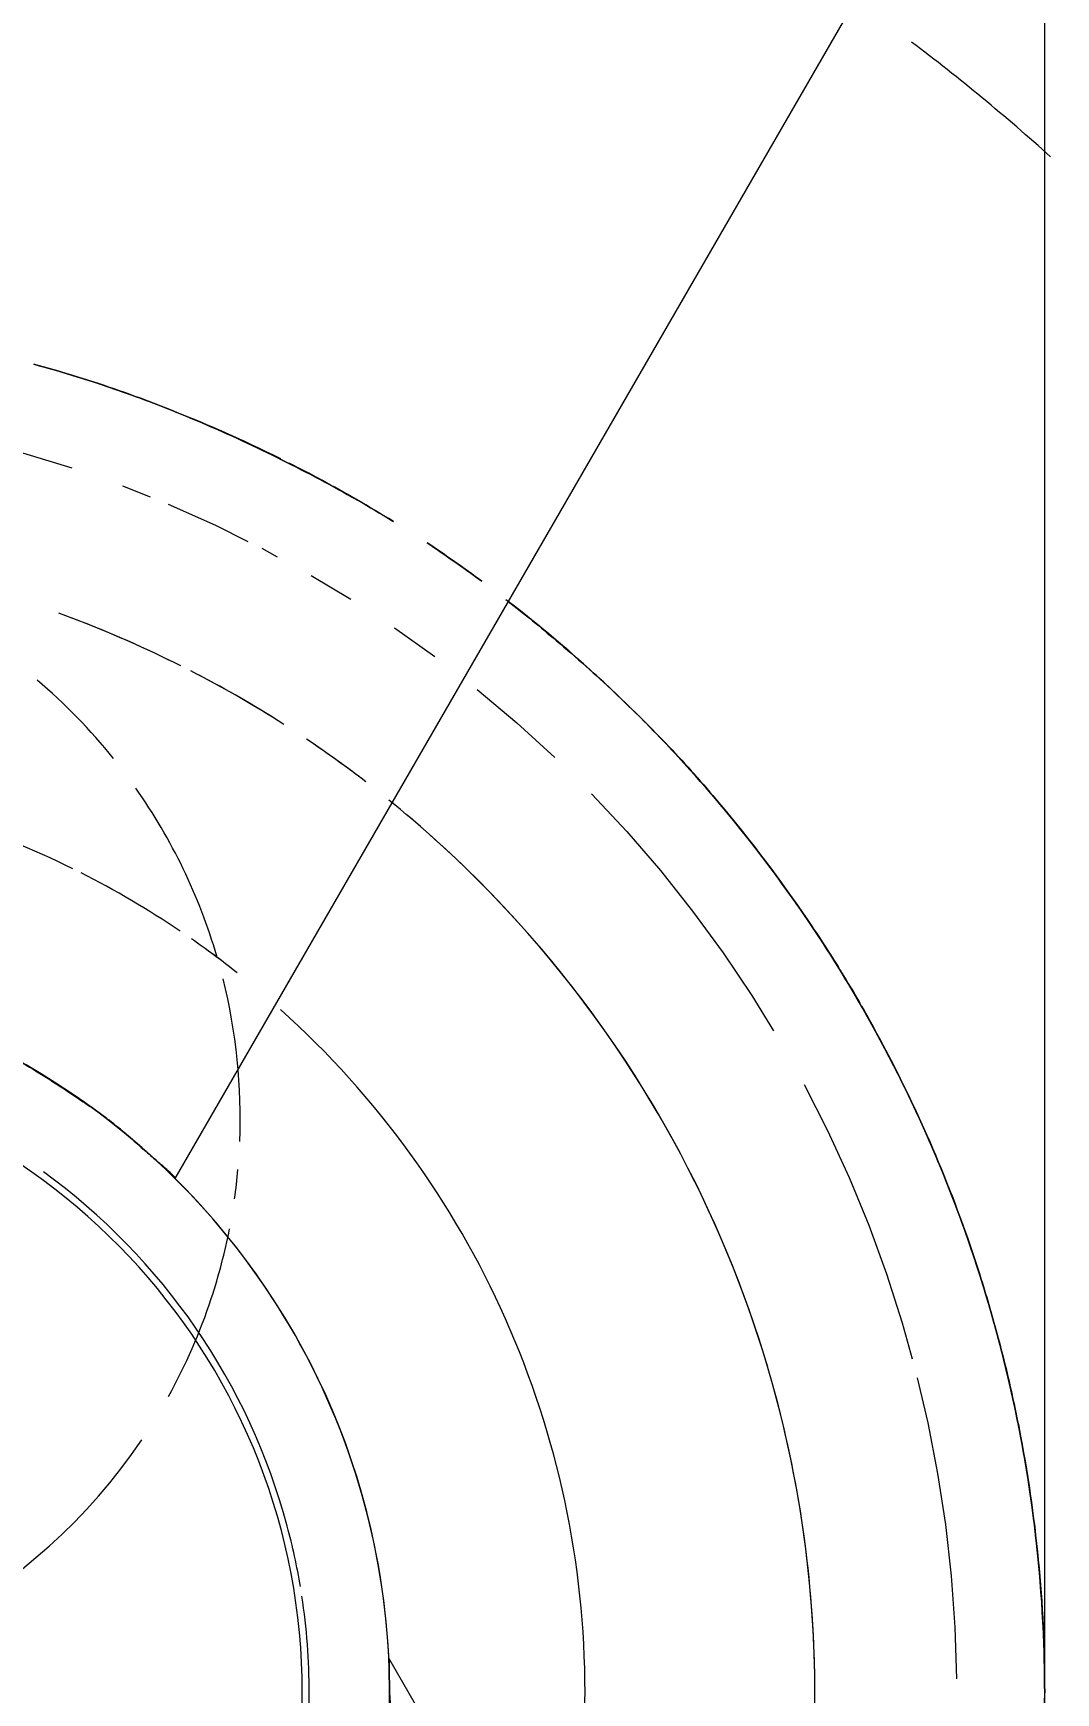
# Model space of a CAD drawing. Header units: metres. Extents: x 15 to 69.3, y -12.4 to 16.4.
# Drawn here: x 27.67647 to 27.68759, y 0.5 to 0.51806 of the extents above; entities that cross this region are included whole.
import ezdxf

# ---------------------------------------------------------------- set-up
doc = ezdxf.new("R2010")
doc.units = ezdxf.units.M
for name, color, linetype, lineweight in [('A-ANNO-DIMS', 7, 'Continuous', 5), ('A-ANNO-DIMS-25', 7, 'Continuous', 5), ('P-PIPE', 7, 'Continuous', 5), ('P-SANR-FIXT', 7, 'Continuous', 5)]:
    doc.layers.add(name, color=color, linetype=linetype, lineweight=lineweight)
doc.styles.add('Century Gothic_4', font='GOTHIC.TTF', dxfattribs={"height": 0.03749999999999999})
doc.dimstyles.new('Setores_1_5_1', dxfattribs={"dimscale": 0.3048, "dimtxt": 0.03915631011440721, "dimasz": 0.2604166666666666, "dimexe": 0.1968503937007874, "dimexo": 0.1230314960629921, "dimgap": 0.1435367454068242, "dimtad": 1, "dimrnd": 0.01, "dimzin": 0, "dimdsep": 46, "dimtxsty": 'Century Gothic_4', "dimblk1": 'OBLIQUE', "dimblk2": 'OBLIQUE', "dimsah": 1, "dimcen": 0.09, "dimazin": 0, "dimtfac": 1, "dimtdec": 4, "dimtix": 1, "dimtmove": 0, "dimatfit": 3, "dimfxl": 1, "dimtvp": 1, "dimtolj": 1, "dimtzin": 0, "dimarcsym": 2})

# ---------------------------------------------------------------- blocks, each defined once
blk = doc.blocks.new('UT_Ducha higiênica - UT_Ducha higiênica-3615605-AA')
at = {"layer": 'P-SANR-FIXT'}
for p, q in [((-12.97513322160613, 0.505595966142876), (-12.96369140443444, 0.5254137748155824)), ((-12.96567345524176, 0.5), (-12.96567345524176, 0.5219807621140459)), ((-12.95936127741492, 0.4770862251849131), (-12.97280787605882, 0.5003764172242466)), ((-12.96567345524176, 0.4879737454057357), (-12.96567345524176, 0.5))]:
    blk.add_line(p, q, dxfattribs=at)
at = {"layer": 'P-SANR-FIXT', "color": 254, "true_color": 0xdfdfdf}
for centre, radius, start, end in [((-12.98067345524176, 0.5), 0.02249999999998433, 47.96830800981274, 52.96605443840316), ((-12.98067345524176, 0.5), 0.02249999999998433, 47.96830800981274, 52.96605443840316), ((-12.98067345524178, 0.5), 0.01500000000000109, 46.37895409352853, 52.45709492384422), ((-12.98067345524178, 0.5), 0.01249999999999909, 63.36088257615561, 69.28959138025466), ((-12.98067345524178, 0.5), 0.01249999999999958, 57.6675033139546, 62.34781113140043), ((-12.98067345524178, 0.5), 0.01500000000000273, 42.03438205557671, 45.00000000000038), ((-12.98067345524178, 0.5), 0.01250000000000013, 52.45471550418132, 55.776258088148), ((-12.98067345524176, 0.5000000000000007), 0.01000000000000031, 63.71449676145901, 72.09213684993715), ((-12.98067345524178, 0.5), 0.01250000000000249, 5.08888749034292e-13, 49.73267877329504), ((-12.98067345524176, 0.5000000000000007), 0.01000000000000109, 55.97797647301272, 63.14075880309102), ((-12.98067345524176, 0.5000000000000007), 0.01000000000000063, 51.56250000012452, 55.10766666336756), ((-12.98067345524178, 0.5), 0.0150000000000013, 27.26107276228341, 31.69476383253855), ((-12.98067345524176, 0.5000000000000007), 0.01000000000000008, 6.361109362927243e-13, 48.03107828365967), ((-12.9806734552417, 0.5), 0.007874580992595867, 8.078029001045641e-13, 59.13979484961586), ((-12.98067345524179, 0.5000000000000092), 0.006999999999998441, 14.99999999999773, 54.05693338709786), ((-12.98067345524179, 0.5000000000000092), 0.006999999999998441, 14.99999999999773, 54.05693338709786), ((-12.98067345524178, 0.5), 0.01500000000000209, 13.42124724483882, 17.50828776304575), ((-12.98067345524179, 0.5000000000000092), 0.006999999999999305, 9.49632221133765, 14.99999999999956), ((-12.98067345524179, 0.5000000000000092), 0.006999999999999305, 9.49632221133765, 14.99999999999956), ((-12.98067345524179, 0.5000000000000092), 0.006999999999998548, 9.087299089896648e-13, 8.637522792236908), ((-12.98067345524179, 0.5000000000000092), 0.006999999999998548, 9.087299089896648e-13, 8.637522792236908), ((-12.9806734552417, 0.5), 0.007874580992595526, 330.8424480191953, 0), ((-12.98067345524179, 0.5000000000000092), 0.006999999999997897, 354.0569333913373, 0), ((-12.98067345524179, 0.5000000000000092), 0.006999999999997897, 354.0569333913373, 0), ((-12.98067345524176, 0.5000000000000007), 0.009999999999999787, 345.0000000000009, 0), ((-12.98067345524178, 0.5), 0.01249999999999996, 333.9150769505719, 2.544443745170813e-13)]:
    blk.add_arc(centre, radius, start, end, dxfattribs=at)
at = {"layer": 'P-SANR-FIXT', "color": 7, "true_color": 0xf3f3f3}
for centre, radius, start, end in [((-12.98067345524178, 0.5), 0.01500000000000043, 63.51369686872912, 74.32985081806925), ((-12.98067345524178, 0.5), 0.01500000000000012, 60.00000000000041, 63.12513978600519), ((-12.98067345524178, 0.5), 0.01500000000000219, 58.20966074498781, 59.93486951287339), ((-12.98067345524178, 0.5), 0.01500000000000235, 53.83458269658122, 56.22198570471731), ((-12.98067345524178, 0.5), 0.01249999999999931, 63.36088257615607, 69.28959138025523), ((-12.98067345524178, 0.5), 0.0124999999999997, 57.66750331395514, 62.34781113140068), ((-12.98067345524178, 0.5), 0.01250000000000099, 52.45471550418374, 55.77625808815003), ((-12.98067345524176, 0.5000000000000007), 0.009999999999998992, 63.71449676145637, 72.09213684993499), ((-12.98067345524176, 0.5000000000000007), 0.009999999999998687, 55.97797647300685, 63.14075880308591), ((-12.98067345524176, 0.5000000000000007), 0.01000000000000079, 51.56250000012583, 54.05330085892492)]:
    blk.add_arc(centre, radius, start, end, dxfattribs=at)
at = {"layer": 'P-SANR-FIXT', "color": 253, "true_color": 0xa6a6a6}
for centre, radius, start, end in [((-12.98067345524178, 0.5), 0.01500000000000146, 63.51369686871753, 74.32985081805693), ((-12.98067345524178, 0.5), 0.01499999999999815, 58.20966074497223, 63.12513978599493), ((-12.98067345524178, 0.5), 0.01499999999999889, 53.83458269657361, 56.22198570469678), ((-12.98067345524178, 0.5), 0.01500000000000123, 31.69476383253844, 42.03438205557394), ((-12.98067345524178, 0.5), 0.01249999999999929, 359.9999999999996, 49.73267877328744), ((-12.9806734552417, 0.5), 0.007874580992597302, 6.822289791739245e-13, 180.0000000000003), ((-12.9806734552417, 0.5), 0.007874580992597302, 6.822289791739245e-13, 180.0000000000003), ((-12.98067345524176, 0.5000000000000007), 0.009999999999999678, 359.9999999999984, 48.03107828365783), ((-12.9806734552417, 0.5), 0.006924652297968374, 9.186178726685775e-13, 168.0349155682391), ((-12.98067345524178, 0.5), 0.01500000000000069, 17.5082877630442, 27.26107276228243), ((-12.98067345524178, 0.5), 0.01500000000000127, 8.481479150569781e-13, 13.42124724483811), ((-12.9806734552417, 0.5), 0.007874580992595526, 180, 0), ((-12.9806734552417, 0.5), 0.007874580992595526, 180, 0), ((-12.9806734552417, 0.5), 0.00692465229796646, 180.0000000000001, 0), ((-12.98067345524176, 0.5000000000000007), 0.0100000000000004, 344.9999999999966, 359.9999999999955), ((-12.98067345524178, 0.5), 0.01249999999999886, 333.9150769505688, 359.9999999999994), ((-12.98067345524178, 0.5), 0.01500000000000057, 346.5787527551863, 0)]:
    blk.add_arc(centre, radius, start, end, dxfattribs=at)
at = {"layer": 'P-SANR-FIXT'}
for centre, radius, start, end in [((-12.98067345524178, 0.5), 0.01500000000000001, 359.9999999999994, 52.45709492383813), ((-12.9806734552417, 0.5), 0.007874580992597302, 6.822289791739245e-13, 180.0000000000003), ((-12.9806734552417, 0.5), 0.007874580992595526, 180, 0), ((-12.98067345524178, 0.5), 0.01500000000000232, 327.5713114036449, 359.9999999999992)]:
    blk.add_arc(centre, radius, start, end, dxfattribs=at)
at = {"layer": 'P-SANR-FIXT', "color": 254, "true_color": 0xdfdfdf}
for points in [[(-12.97667008134841, 0.5144558983626027), (-12.97635387690797, 0.51437091345009), (-12.975731258097, 0.5141783864375515), (-12.97483043458241, 0.5138245372044534), (-12.97425617531126, 0.513555898447808), (-12.97397643928741, 0.5134166058172305)], [(-12.97397643928741, 0.5134166058172305), (-12.97369670326355, 0.5132773131866532), (-12.97342436085142, 0.5131330473038209), (-12.97315996627623, 0.5129825838554815)], [(-12.97275834044172, 0.5127453156916133), (-12.97289014300525, 0.5128261958809966), (-12.97302400375618, 0.512905209339781), (-12.97315996627623, 0.5129825838554815)], [(-12.97179653699831, 0.5120940107348432), (-12.97198942667997, 0.5122372446966688), (-12.97218732834459, 0.5123767044481885), (-12.97239030580727, 0.5125109251265738)], [(-12.96618238576707, 0.5038738685510019), (-12.9662380974825, 0.5040823311122492), (-12.96629847343, 0.5042902549693314), (-12.96636357522956, 0.5044974695393817)], [(-12.96608271649664, 0.5034796427495638), (-12.96611299400455, 0.5036065906422899), (-12.96614497684216, 0.5037333795079163), (-12.96617867880389, 0.5038599711592885)]]:
    blk.add_open_spline(points, degree=3, dxfattribs=at)
at = {"layer": 'P-SANR-FIXT', "color": 7, "true_color": 0xf3f3f3}
for points in [[(-12.97397643928741, 0.5134166058172306), (-12.97425617531872, 0.5135558984272244), (-12.97483043457895, 0.5138245372140062), (-12.97573125809793, 0.514178386434992), (-12.97635387690812, 0.5143709134496933), (-12.97667008134841, 0.5144558983626027)], [(-12.97315996627623, 0.5129825838554815), (-12.97342436082359, 0.5131330473806401), (-12.97369670325609, 0.5132773132072368), (-12.97397643928741, 0.5134166058172306)]]:
    blk.add_open_spline(points, degree=3, dxfattribs=at)
at = {"layer": 'P-SANR-FIXT', "color": 253, "true_color": 0xa6a6a6}
for points in [[(-12.97315996627623, 0.5129825838554815), (-12.97302400374187, 0.5129052093792846), (-12.97289014296388, 0.5128261959951893), (-12.97275834039156, 0.5127453158300597)], [(-12.97239030580727, 0.5125109251265738), (-12.97218732842932, 0.5123767042143149), (-12.97198942696915, 0.5122372438984715), (-12.97179653714951, 0.5120940103174854)], [(-12.96636357016525, 0.5044974835178592), (-12.9662984685697, 0.5042902683847116), (-12.96623809321045, 0.5040823429039365), (-12.96618238222335, 0.5038738783323486)], [(-12.96617867530893, 0.5038599808060559), (-12.96614497379315, 0.5037333879237859), (-12.96611299145113, 0.5036065976902317), (-12.9660827144338, 0.5034796484434202)], [(-12.9727988742491, 0.5), (-12.97280242761972, 0.5001175492903785), (-12.97280364729204, 0.5003000483456821), (-12.97280458344006, 0.5003707142412639), (-12.97280787605881, 0.5003764172242454)]]:
    blk.add_open_spline(points, degree=3, dxfattribs=at)
at = {"layer": 'P-SANR-FIXT'}
for points, knots in [([(-12.97150957390773, 0.5118754349913153), (-12.97133122838537, 0.511736208754266), (-12.97093277522956, 0.5114108114371112), (-12.97034493230325, 0.5108881588117454), (-12.96975435253211, 0.5103022571202557), (-12.96902807639013, 0.5094810922105009), (-12.9684133698159, 0.508664864042896), (-12.96801261007322, 0.5080490479130323), (-12.9679004058254, 0.5078674622029983)], [0.3652012868133101, 0.3652012868133101, 0.3652012868133101, 0.3652012868133101, 0.3928571428571428, 0.4285714285714285, 0.4642857142857143, 0.5, 0.5714285714285714, 0.6008468059617948, 0.6008468059617948, 0.6008468059617948, 0.6008468059617948]), ([(-12.98493223171197, 0.5066235827755982), (-12.98490892483412, 0.5066639514722026), (-12.98482485165328, 0.5067285099901238), (-12.98465255293595, 0.506817254419959), (-12.98453449197766, 0.5068731342132731), (-12.98443692809871, 0.5069169555087566), (-12.98432930559163, 0.5069666922805975), (-12.98417242584284, 0.5070433924381947), (-12.98395554834247, 0.5071516346404247), (-12.98371844854834, 0.5072628887338383), (-12.98352013036511, 0.5073452621781941), (-12.9833681053106, 0.5074000388503342), (-12.98321216610675, 0.5074510966662704), (-12.98299783554077, 0.5075206270938114), (-12.98271953805117, 0.5076046741379087), (-12.98242883832716, 0.5076795453539624), (-12.98218940709865, 0.5077301662768192), (-12.98200655141458, 0.5077617416576645), (-12.98182013828476, 0.5077889984634348), (-12.98156685315507, 0.5078228152326054), (-12.98124248672469, 0.50785653716467), (-12.98084308213691, 0.5078788701323058), (-12.98043717691121, 0.5078749142934642), (-12.98002355260935, 0.5078474527805706), (-12.97946306809967, 0.507787504437499), (-12.97876629210191, 0.5076582125765706), (-12.97809971363499, 0.5074460882087947), (-12.9775951250762, 0.5072464759538948), (-12.97723709861587, 0.5070893043310547), (-12.97690465867968, 0.5069200845474345), (-12.97659939397436, 0.5067391118069192), (-12.9763672081113, 0.5065888830361559), (-12.97619469921328, 0.5064730712588694), (-12.97607137874552, 0.506390398962396), (-12.97595564800687, 0.5063097734654223), (-12.97581324879115, 0.5062021071515731), (-12.97565556655438, 0.5060720185901014), (-12.97549649344374, 0.5059305858484927), (-12.97536331076605, 0.5058142938870457), (-12.97525681301664, 0.5057251272012268), (-12.97515708833048, 0.5056346924585065), (-12.9751297085397, 0.5056020509524161), (-12.97513322160613, 0.5055959661428773)], [0, 0, 0, 0, 0.05555555555555555, 0.08333333333333333, 0.09722222222222221, 0.1111111111111111, 0.125, 0.1388888888888889, 0.1666666666666667, 0.1944444444444444, 0.2083333333333333, 0.2222222222222222, 0.2361111111111111, 0.25, 0.2777777777777778, 0.3055555555555556, 0.3194444444444444, 0.3333333333333333, 0.3472222222222222, 0.361111111111111, 0.3888888888888888, 0.4166666666666666, 0.4444444444444444, 0.4722222222222222, 0.5, 0.5555555555555556, 0.6111111111111112, 0.6388888888888888, 0.6666666666666666, 0.6944444444444444, 0.7222222222222222, 0.75, 0.7638888888888888, 0.7777777777777778, 0.7916666666666667, 0.8055555555555556, 0.8333333333333333, 0.861111111111111, 0.8888888888888888, 0.9166666666666666, 0.9444444444444444, 1, 1, 1, 1]), ([(-12.96733375275121, 0.5068598899816774), (-12.96713847766342, 0.5064791372353952), (-12.96677859292135, 0.5056991499168789), (-12.96649114060763, 0.504903533876161), (-12.96636357016525, 0.5044974835178592)], [0.6543483204602271, 0.6543483204602271, 0.6543483204602271, 0.6543483204602271, 0.7142857142857143, 0.7759082570574127, 0.7759082570574127, 0.7759082570574127, 0.7759082570574127]), ([(-12.9660827144338, 0.5034796484434202), (-12.96603515447737, 0.5032802331383892), (-12.9657853238382, 0.5021287754231342), (-12.96567345524176, 0.5009692221810378), (-12.96567345524176, 0.4999999999999999)], [0.8271486875715302, 0.8271486875715302, 0.8271486875715302, 0.8271486875715302, 0.8571428571428571, 1, 1, 1, 1]), ([(-12.9727988742491, 0.5), (-12.97278893129522, 0.4998574566598153), (-12.97279092951423, 0.4996270368376991), (-12.97282179867065, 0.4992890079141117), (-12.97285891045484, 0.4990218429160997), (-12.9729038394864, 0.4987378784428252), (-12.97295555316946, 0.4984388940177341), (-12.97300943157624, 0.4981825562461729), (-12.97306137137911, 0.4979752627845726), (-12.97310608153166, 0.4978196488679311), (-12.97315511426282, 0.4976628614965966), (-12.97322379124834, 0.4974507814944096), (-12.97331826011768, 0.497182223350868), (-12.97344787731982, 0.496857287745853), (-12.97359909227629, 0.4965347820926134), (-12.97376945223315, 0.4962124363063585), (-12.97395464060704, 0.4958890037699424), (-12.97415776154786, 0.495569957713392), (-12.9743803708737, 0.4952607904182764), (-12.97462185986604, 0.4949607391653801), (-12.97496364421369, 0.4945706290534041), (-12.97541895172741, 0.4941158777812572), (-12.97590547748164, 0.4937283757059689), (-12.97624686790048, 0.4934899610710377), (-12.97643858414469, 0.4933632543824469), (-12.97662657041356, 0.4932420613010749), (-12.97685797846841, 0.4931061072322894), (-12.97712826447709, 0.4929675475019423), (-12.97734149996361, 0.492867494496731), (-12.97750241549974, 0.492794654006818), (-12.97761721152186, 0.492742359405941), (-12.97772692384267, 0.4926942509065469), (-12.97786760433184, 0.4926381699825166), (-12.97803057754103, 0.4925800170143856), (-12.97820154432486, 0.4925251293663293), (-12.9783427242543, 0.4924785311444927), (-12.9784526334318, 0.4924399493312126), (-12.97856010732773, 0.492406271527697), (-12.97859482112491, 0.4923997000994656), (-12.97859732322113, 0.4924040338572312)], [0, 0, 0, 0, 0.05555555555555555, 0.08333333333333333, 0.1111111111111111, 0.1388888888888889, 0.1666666666666667, 0.1944444444444444, 0.2083333333333333, 0.2222222222222222, 0.2361111111111111, 0.25, 0.2777777777777778, 0.3055555555555556, 0.3333333333333333, 0.361111111111111, 0.3888888888888888, 0.4166666666666666, 0.4444444444444444, 0.4722222222222222, 0.5, 0.5555555555555556, 0.6111111111111112, 0.6388888888888888, 0.6527777777777777, 0.6666666666666666, 0.6944444444444444, 0.7222222222222222, 0.75, 0.7638888888888888, 0.7777777777777778, 0.7916666666666667, 0.8055555555555556, 0.8333333333333333, 0.861111111111111, 0.8888888888888888, 0.9166666666666666, 0.9444444444444444, 1, 1, 1, 1])]:
    blk.add_open_spline(points, degree=3, knots=knots, dxfattribs=at)
at = {"layer": 'P-SANR-FIXT', "color": 253, "true_color": 0xa6a6a6}
for points, knots in [([(-12.96790039262368, 0.5078674986423133), (-12.9680125741698, 0.5080491470134538), (-12.96827134935634, 0.5084470354596173), (-12.968707038898, 0.5090528205950552), (-12.9692095151761, 0.5096867429519455), (-12.96975438743237, 0.5103021607887681), (-12.97034492295175, 0.5108881846236897), (-12.97093277684348, 0.5114108069823778), (-12.97133122912336, 0.5117362067172878), (-12.97150957423618, 0.5118754340847443)], [0.3991531940382052, 0.3991531940382052, 0.3991531940382052, 0.3991531940382052, 0.4285714285714285, 0.4642857142857143, 0.5, 0.5357142857142857, 0.5714285714285714, 0.6071428571428571, 0.6347987131866898, 0.6347987131866898, 0.6347987131866898, 0.6347987131866898]), ([(-12.97513322160613, 0.5055959661428772), (-12.9751297085397, 0.5056020509524161), (-12.97515708833048, 0.5056346924585065), (-12.97525681301664, 0.5057251272012268), (-12.97536331076605, 0.5058142938870458), (-12.97549649344374, 0.5059305858484928), (-12.97565556655438, 0.5060720185901013), (-12.97581324879115, 0.506202107151573), (-12.97595564800687, 0.506309773465422), (-12.97607137874552, 0.5063903989623959), (-12.97619469921328, 0.506473071258869), (-12.9763672081113, 0.5065888830361566), (-12.97659939397436, 0.5067391118069118), (-12.97690465867967, 0.5069200845474612), (-12.97723709861588, 0.5070893043309548), (-12.97759512507616, 0.5072464759542671), (-12.97809971363521, 0.5074460882068175), (-12.97876629210008, 0.5076582125925019), (-12.97946306810492, 0.5077875043916815), (-12.98002355260028, 0.5078474528598557), (-12.98043717694583, 0.5078749139908659), (-12.98084308200748, 0.507878871263414), (-12.98124248720776, 0.5078565329428354), (-12.98156685173321, 0.5078228276591584), (-12.98182014074751, 0.5077889769400064), (-12.98203760889212, 0.5077572982910399), (-12.98228030884093, 0.5077130749491048), (-12.98263435030103, 0.507629499777445), (-12.9829724963937, 0.5075293319332943), (-12.98329172142613, 0.5074254544350865), (-12.98359718073996, 0.5073203918845294), (-12.98396050564367, 0.5071506250088986), (-12.98426290594244, 0.5069970035234227), (-12.98447671510816, 0.5068990252463837), (-12.98466172582342, 0.5068145899894995), (-12.98484304734036, 0.5067172384511348), (-12.98491475155359, 0.5066538592980515), (-12.98493223171197, 0.5066235827755982)], [0, 0, 0, 0, 0.05555555555555555, 0.08333333333333333, 0.1111111111111111, 0.1388888888888889, 0.1666666666666667, 0.1944444444444444, 0.2083333333333333, 0.2222222222222222, 0.2361111111111111, 0.25, 0.2777777777777778, 0.3055555555555556, 0.3333333333333333, 0.361111111111111, 0.3888888888888888, 0.4444444444444444, 0.5, 0.5277777777777778, 0.5555555555555556, 0.5833333333333334, 0.6111111111111112, 0.6388888888888888, 0.6527777777777777, 0.6666666666666666, 0.6875, 0.7083333333333333, 0.75, 0.7708333333333333, 0.7916666666666666, 0.8333333333333333, 0.875, 0.890625, 0.9166666666666666, 0.9583333333333333, 1, 1, 1, 1]), ([(-12.9679004058254, 0.5078674622029983), (-12.96787639202245, 0.5078285994723734), (-12.96780183655926, 0.5077065716413472), (-12.9677294118916, 0.5075835893677346), (-12.96768105897069, 0.5074995150277851)], [0.6008468059617948, 0.6008468059617948, 0.6008468059617948, 0.6008468059617948, 0.6071428571428571, 0.6205710130504103, 0.6205710130504103, 0.6205710130504103, 0.6205710130504103]), ([(-12.96766528743509, 0.5074720207795992), (-12.96759062824423, 0.507341530833847), (-12.96747831261013, 0.5071377675595816), (-12.96737119082738, 0.5069328877740594), (-12.96733375275121, 0.5068598899816774)], [0.6220341308574581, 0.6220341308574581, 0.6220341308574581, 0.6220341308574581, 0.6428571428571428, 0.6543483204602271, 0.6543483204602271, 0.6543483204602271, 0.6543483204602271]), ([(-12.96636357522956, 0.5044974695393817), (-12.9664911460717, 0.5049035187942609), (-12.96677859626345, 0.5056991406920424), (-12.9671384659927, 0.5064791694488484), (-12.96733374745, 0.5068599046140769)], [0.2240917429425871, 0.2240917429425871, 0.2240917429425871, 0.2240917429425871, 0.2857142857142857, 0.3456516795397728, 0.3456516795397728, 0.3456516795397728, 0.3456516795397728]), ([(-12.96567345524176, 0.4999999999999999), (-12.96567345524176, 0.5009692221810377), (-12.96578532076085, 0.5021287839172188), (-12.9660351557696, 0.503280229571567), (-12.96608271649664, 0.5034796427495638)], [0, 0, 0, 0, 0.1428571428571428, 0.1728513124284697, 0.1728513124284697, 0.1728513124284697, 0.1728513124284697]), ([(-12.97859732322113, 0.4924040338572312), (-12.97859482112491, 0.4923997000994656), (-12.97856010732755, 0.4924062715275035), (-12.97845263343211, 0.4924399493315351), (-12.97834272425311, 0.492478531143267), (-12.97820154432931, 0.4925251293709094), (-12.97803057752443, 0.4925800169972907), (-12.9778676043807, 0.4926381700328337), (-12.97772692375804, 0.4926942508193951), (-12.97761721184487, 0.4927423597385982), (-12.97750241429234, 0.4927946527633409), (-12.97734150637485, 0.4928675010995584), (-12.97712821281287, 0.4929674942938811), (-12.97690317471795, 0.4930831669652544), (-12.97671887652178, 0.4931874148767318), (-12.9765796426228, 0.4932724304030774), (-12.97643856615257, 0.493363235852638), (-12.97624687815386, 0.493489971631076), (-12.97590547013254, 0.4937283681341343), (-12.97541895402926, 0.4941158801762388), (-12.97496364465724, 0.4945706294402934), (-12.97462185860728, 0.4949607379899829), (-12.97438037589076, 0.4952607951235472), (-12.97415774273834, 0.495569940067705), (-12.97395471082804, 0.4958890696474189), (-12.97380011027024, 0.4961583369763526), (-12.97368463025592, 0.4963739450570765), (-12.97358758017852, 0.4965615664671497), (-12.97348505214832, 0.4967764442212357), (-12.97334790749867, 0.4971010015617212), (-12.97323138601844, 0.4974248356761408), (-12.97312968812643, 0.4977420000330306), (-12.97303704595418, 0.4980530861789062), (-12.97295310471791, 0.4984408064421751), (-12.97289218941028, 0.4988117804992531), (-12.97284900293551, 0.4990886496932767), (-12.97281419397025, 0.499354553361864), (-12.97278911944216, 0.4996667817252106), (-12.97279141703369, 0.4998930924948615), (-12.9727988742491, 0.5)], [0, 0, 0, 0, 0.05555555555555555, 0.08333333333333333, 0.1111111111111111, 0.1388888888888889, 0.1666666666666667, 0.1944444444444444, 0.2083333333333333, 0.2222222222222222, 0.2361111111111111, 0.25, 0.2777777777777778, 0.3055555555555556, 0.3194444444444444, 0.3333333333333333, 0.3472222222222222, 0.361111111111111, 0.3888888888888888, 0.4444444444444444, 0.5, 0.5277777777777778, 0.5555555555555556, 0.5833333333333334, 0.6111111111111112, 0.6388888888888888, 0.6527777777777777, 0.6666666666666666, 0.6875, 0.7083333333333333, 0.75, 0.7708333333333333, 0.7916666666666666, 0.8333333333333333, 0.875, 0.8958333333333333, 0.9166666666666666, 0.9583333333333333, 1, 1, 1, 1])]:
    blk.add_open_spline(points, degree=3, knots=knots, dxfattribs=at)
at = {"layer": 'P-SANR-FIXT', "color": 254, "true_color": 0xdfdfdf}
for points, knots in [([(-12.96768106998214, 0.5074994846340376), (-12.96772942262205, 0.5075835597495897), (-12.96780184294075, 0.507706554027209), (-12.96787638367932, 0.5078286225010423), (-12.96790039262368, 0.5078674986423133)], [0.3794289869495896, 0.3794289869495896, 0.3794289869495896, 0.3794289869495896, 0.3928571428571428, 0.3991531940382052, 0.3991531940382052, 0.3991531940382052, 0.3991531940382052]), ([(-12.96733374745, 0.5068599046140769), (-12.96737118674732, 0.506932899035825), (-12.96747831338756, 0.5071377654137239), (-12.96759063882423, 0.5073415016310127), (-12.96766529844571, 0.5074719903881642)], [0.3456516795397728, 0.3456516795397728, 0.3456516795397728, 0.3456516795397728, 0.3571428571428571, 0.3779658691425418, 0.3779658691425418, 0.3779658691425418, 0.3779658691425418])]:
    blk.add_open_spline(points, degree=3, knots=knots, dxfattribs=at)
at = {"layer": 'P-SANR-FIXT'}
blk.add_open_spline([(-12.97280787605881, 0.5003764172242454), (-12.97280458344006, 0.5003707142412639), (-12.97280364729204, 0.5003000483456821), (-12.97280242761972, 0.5001175492903785), (-12.9727988742491, 0.5)], degree=3, dxfattribs=at)
blk = doc.blocks.new('Joelho 45_90 - Agua Fria_Soldavel - MEP - Tigre - Standard-V36-AA')
at = {"layer": 'P-PIPE', "color": 254, "true_color": 0xdfdfdf}
for p, q in [((-12.97679342193592, 0.5134932183538815), (-12.97625694073071, 0.5133272652698759)), ((-12.97570592536741, 0.5131313642337741), (-12.97540469100583, 0.5130110473976167)), ((-12.97520602171575, 0.5129316963557997), (-12.97469326515223, 0.5127027133516074)), ((-12.97469326515223, 0.5127027133516074), (-12.97434029866832, 0.5125278365416085)), ((-12.97419007561716, 0.5124534087158196), (-12.9740208920078, 0.5123609832887837)), ((-12.97365391508742, 0.5121582001931198), (-12.97322070614478, 0.5118985219198791)), ((-12.97274587491529, 0.5115877120333313), (-12.9723086234208, 0.5112755542532326))]:
    blk.add_line(p, q, dxfattribs=at)
at = {"layer": 'P-PIPE', "color": 253, "true_color": 0xa6a6a6, "flags": 128}
for points in [[(-12.97184520118454, 0.5109171209712612), (-12.97141569444728, 0.5105553524371361), (-12.97100099815241, 0.5101766975908008)], [(-12.97060177572553, 0.509781762199233), (-12.97021866583737, 0.5093711780748105), (-12.96985228138202, 0.508945602064547), (-12.96950320849645, 0.508505714999274), (-12.96917200562282, 0.508052220604456), (-12.96885920261506, 0.5075858443743879), (-12.96862331226918, 0.50720178412831)], [(-12.9682907676331, 0.5066174502329981), (-12.9680360450336, 0.5061169815457239), (-12.96780153959461, 0.5056067269928629), (-12.96758762647478, 0.5050875028728514), (-12.96739464788949, 0.5045601398335186), (-12.9672229125633, 0.5040254815432307), (-12.96711402009004, 0.5036332396987286)], [(-12.96705960179323, 0.5034286626514684), (-12.96694423622357, 0.5029377108691125), (-12.96683774103272, 0.5023863386863192), (-12.96675338003315, 0.5018311488706823), (-12.96669128818445, 0.5012730296074785), (-12.96665156482034, 0.5007128737684667), (-12.96663427348973, 0.5001515774834974)]]:
    blk.add_lwpolyline(points, dxfattribs=at)
at = {"layer": 'P-PIPE', "color": 254, "true_color": 0xdfdfdf}
blk.add_arc((-12.98067345524176, 0.5000000000000009), 0.01249999999999929, 345, 0, dxfattribs=at)
blk = doc.blocks.new('DIMBLOCK27-AA')
at = {"layer": 'A-ANNO-DIMS-25', "lineweight": 25}
for p, q in [((28.2753146334737, 1.799999999999979), (28.2356271334737, 1.839687499999979)), ((28.2753146334737, 1.799999999999979), (28.3150021334737, 1.760312499999979)), ((28.2753146334737, 0), (28.2356271334737, 0.03968750000000002)), ((28.2753146334737, 0), (28.3150021334737, -0.03968750000000002))]:
    blk.add_line(p, q, dxfattribs=at)
at = {"layer": 'A-ANNO-DIMS-25'}
for p, q in [((28.2753146334737, 1.799999999999979), (27.30197464336463, 1.799999999999979)), ((28.2753146334737, 1.799999999999979), (28.2753146334737, 0)), ((28.2753146334737, 1.799999999999979), (28.3353146334737, 1.799999999999979)), ((28.2753146334737, 0), (28.2153146334737, 0)), ((28.2753146334737, 0), (28.29394123423038, 0))]:
    blk.add_line(p, q, dxfattribs=at)
at = {"layer": 'A-ANNO-DIMS-25', "color": 0, "insert": (28.18349864503013, 0.8173366786473522), "char_height": 0.03749999999999999, "width": 0.1983919712463298, "attachment_point": 1, "rotation": 90, "line_spacing_factor": 0.9845015114479527, "style": 'Century Gothic_4'}
blk.add_mtext('1,80 m', dxfattribs=at)
blk = doc.blocks.new('_Oblique')
at = {"color": 0, "linetype": 'ByBlock', "lineweight": -2}
blk.add_line((-0.5, -0.5), (0.5, 0.5), dxfattribs=at)

msp = doc.modelspace()

# ---------------------------------------------------------------- linework, layer by layer
at = {"layer": 'P-PIPE', "color": 7, "true_color": 0xfafcfa}
for centre, radius, start, end in [((27.67247079131821, 0.5000000000000007), 0.01250000000000172, 63.94991553585304, 70.00277542890986), ((27.67247079131821, 0.5000000000000007), 0.01249999999999757, 57.45206473796153, 62.80850401600885), ((27.67247079131821, 0.5000000000000007), 0.01249999999999952, 52.70360059780138, 56.10491213019996), ((27.67247079131821, 0.5062500000000008), 0.006250000000000207, 341.7261092137696, 348.9270654914696)]:
    msp.add_arc(centre, radius, start, end, dxfattribs=at)
at = {"layer": 'P-PIPE', "color": 7, "true_color": 0xf3f9f3}
for centre, radius, start, end in [((27.67247079131821, 0.5062500000000008), 0.006250000000001973, 38.81332511417992, 49.73019720703416), ((27.67247079131821, 0.5062500000000008), 0.006249999999998823, 16.40269089804412, 35.08032981098885), ((27.67247079131821, 0.5000000000000007), 0.0125000000000006, 45.00000000008079, 50.99665001730852), ((27.67247079131821, 0.5062500000000008), 0.006250000000001585, 357.6922379739995, 14.05101552978379), ((27.67247079131821, 0.5062500000000008), 0.006249999999999487, 331.0582854122906, 341.7261092137717)]:
    msp.add_arc(centre, radius, start, end, dxfattribs=at)
at = {"layer": 'P-PIPE', "color": 254, "true_color": 0xdfefdf}
for centre, radius, start, end in [((27.67247079131821, 0.5000000000000007), 0.01249999999999805, 16.47114317028822, 44.99999999998315), ((27.67247079131821, 0.5062500000000008), 0.006249999999999711, 351.961524227467, 354.884960362275), ((27.67247079131821, 0.5000000000000007), 0.01249999999999929, 0, 15.34866198313383), ((27.67247079131821, 0.5062500000000008), 0.006249999999997868, 269.9999999999996, 325.9551695744453), ((27.67247079131821, 0.5000000000000007), 0.01250000000000283, 344.6513380168895, 0)]:
    msp.add_arc(centre, radius, start, end, dxfattribs=at)

# ---------------------------------------------------------------- block references
at = {"layer": 'P-PIPE', "color": 254, "true_color": 0xdfdfdf}
msp.add_blockref('Joelho 45_90 - Agua Fria_Soldavel - MEP - Tigre - Standard-V36-AA', (40.65314424655997, 0), dxfattribs=at)
at = {"layer": 'P-SANR-FIXT', "color": 254, "true_color": 0xdfdfdf}
msp.add_blockref('UT_Ducha higiênica - UT_Ducha higiênica-3615605-AA', (40.65314424655997, 0), dxfattribs=at)

# ---------------------------------------------------------------- dimensions: what is measured, and where the dimension line sits
at = {"layer": 'A-ANNO-DIMS'}
dim = msp.add_linear_dim(base=(28.27531463347371, -9.025845792618279e-18), p1=(27.26447464336463, 1.799999999999979), p2=(28.33144123423038, 0), angle=89.99999999999991, dimstyle='Setores_1_5_1', override={"dimpost": '<>', "dimfxl": 2.092466894845317}, dxfattribs=at)
dim.commit()
dim.dimension.update_dxf_attribs({"geometry": 'DIMBLOCK27-AA', "text_midpoint": (28.21187139743418, 0.8999999999999818)})

doc.saveas('drawing.dxf')
